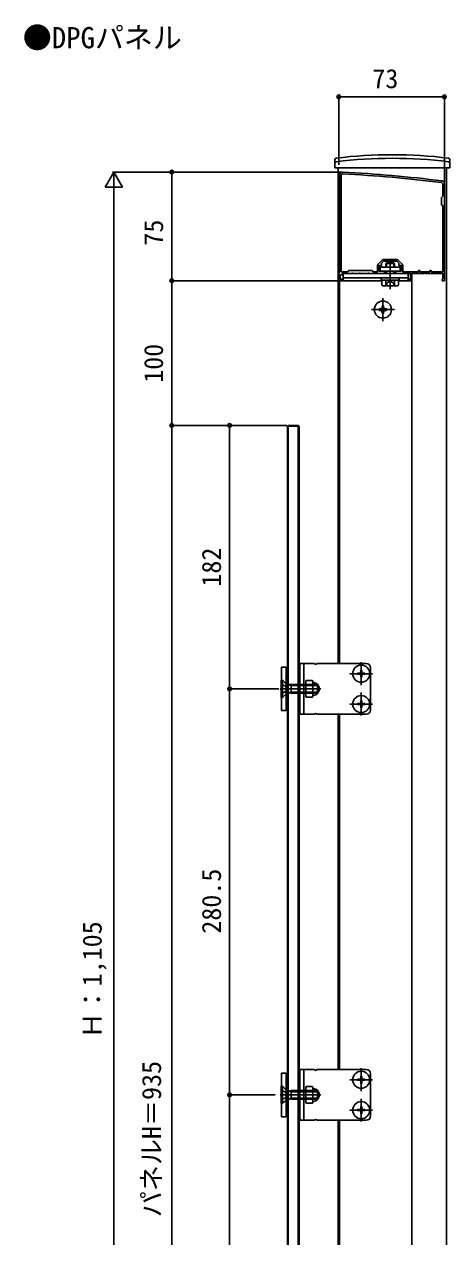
# Model space of a CAD drawing. Units: millimetres, scale not verified. Extents: x -1051 to 1050, y -1573 to 1564.
# Drawn here: x 48 to 342, y -961 to -124 of the extents above; entities that cross this region are included whole.
import ezdxf
from ezdxf.enums import TextEntityAlignment as Align

# ---------------------------------------------------------------- set-up
doc = ezdxf.new("R2010")
doc.units = ezdxf.units.MM
doc.header["$LTSCALE"] = 5
for name, color, linetype in [('0-1_USER1', 3, 'Continuous'), ('0-2_YKK_11', 7, 'Continuous'), ('0-3_YKK_12', 2, 'Continuous'), ('0-4_YKK_13', 4, 'Continuous'), ('0-5_YKK_D', 6, 'Continuous')]:
    doc.layers.add(name, color=color, linetype=linetype)
doc.styles.add('ＭＳ ゴシック', font='')
doc.styles.get('ＭＳ ゴシック').set_extended_font_data('MS Gothic')

msp = doc.modelspace()

# ---------------------------------------------------------------- linework, layer by layer
at = {"layer": '0-2_YKK_11'}
for p, q in [((295.789, -286.534), (292.965, -289.358)), ((305.601, -286.095), (296.85, -286.095)), ((309.486, -289.358), (306.662, -286.534))]:
    msp.add_line(p, q, dxfattribs=at)
for points in [[(266.225, -227.795), (266.225, -295.295), (265.725, -295.795), (265.725, -300.795), (268.225, -300.795), (268.225, -299.795), (266.725, -299.795), (266.725, -296.795), (268.225, -296.795), (268.225, -295.795), (274.767, -295.795), (274.95, -295.675), (275.5, -295.675), (275.684, -295.795), (279.767, -295.795), (279.95, -295.675), (280.5, -295.675), (280.684, -295.795), (285.767, -295.795), (285.95, -295.675), (286.5, -295.675), (286.684, -295.795), (297.225, -295.795), (297.225, -294.295), (293.725, -294.295), (293.725, -290.295), (295.225, -290.295), (295.225, -288.795), (296.725, -287.295), (300.767, -287.295), (300.95, -287.175), (301.5, -287.175), (301.684, -287.295), (305.725, -287.295), (307.225, -288.795), (307.225, -290.295), (308.725, -290.295), (308.725, -294.295), (305.225, -294.295), (305.225, -295.795)], [(267.425, -294.595), (267.425, -227.795), (268.268, -226.996)], [(305.225, -295.795), (315.225, -295.795), (315.225, -299.795), (314.225, -299.795), (314.225, -300.795), (316.225, -300.795), (316.225, -295.795), (324.767, -295.795), (324.95, -295.675), (325.5, -295.675), (325.684, -295.795), (337.725, -295.795), (337.725, -299.503), (337.475, -299.799), (337.225, -300.095), (337.225, -300.795), (338.725, -300.795), (338.725, -233.795)], [(336.823, -233.001), (337.525, -233.795), (337.525, -242.495), (336.725, -243.295), (336.725, -248.295), (337.525, -249.095), (337.525, -294.595), (329.625, -294.595), (329.625, -293.795), (328.725, -293.795), (328.725, -294.595), (321.725, -294.595), (321.725, -293.795), (320.825, -293.795), (320.825, -294.595), (309.925, -294.595), (309.925, -290.419)], [(292.525, -290.419), (292.525, -294.595), (289.525, -294.595), (288.725, -293.795), (272.725, -293.795), (271.925, -294.595), (267.425, -294.595)]]:
    msp.add_lwpolyline(points, dxfattribs=at)
for centre, radius, start, end in [((268.225, -227.795), 2, 86.9684, 180.00001), ((215.445, -1224.394), 999.996, 83.01993, 86.96841), ((215.445, -1224.394), 998.796, 83.01993, 86.96841), ((336.725, -233.795), 2, 0.00001, 83.01993), ((294.025, -290.419), 1.5, 134.99999, 179.99998), ((296.85, -287.595), 1.5, 90.00002, 135.00001), ((305.601, -287.595), 1.5, 44.99999, 89.99998), ((308.425, -290.419), 1.5, 0.00002, 45.00001)]:
    msp.add_arc(centre, radius, start, end, dxfattribs=at)
at = {"layer": '0-3_YKK_12'}
for p, q in [((265.225, -222.795), (265.225, -565.295)), ((340.225, -222.795), (340.225, -1490.795)), ((266.225, -300.795), (295.452, -300.795)), ((265.225, -600.295), (265.225, -845.795)), ((266.225, -845.795), (266.225, -600.295)), ((265.225, -880.795), (265.225, -1126.295)), ((266.225, -1126.295), (266.225, -880.795))]:
    msp.add_line(p, q, dxfattribs=at)
for points in [[(306.999, -300.795), (316.225, -300.795), (316.225, -1335.795), (266.225, -1335.795), (266.225, -1161.295)], [(266.225, -565.295), (266.225, -400.745), (266.225, -300.795)]]:
    msp.add_lwpolyline(points, dxfattribs=at)
at = {"layer": '0-4_YKK_13'}
for p, q in [((263.025, -219.795), (263.072, -217.128)), ((342.425, -219.795), (342.379, -217.128)), ((263.025, -219.795), (263.078, -222.795)), ((263.078, -222.795), (342.373, -222.795)), ((342.425, -219.795), (342.373, -222.795)), ((298.775, -288.395), (298.225, -288.945)), ((298.225, -288.945), (298.225, -290.395)), ((298.225, -288.945), (304.225, -288.945)), ((298.225, -290.395), (298.225, -291.395)), ((303.675, -288.395), (298.775, -288.395)), ((298.775, -290.395), (298.775, -288.395)), ((298.775, -291.395), (298.775, -290.395)), ((301.225, -287.091), (301.225, -306.572)), ((303.675, -288.395), (304.225, -288.945)), ((303.675, -290.395), (303.675, -288.395)), ((303.675, -291.395), (303.675, -290.395)), ((304.225, -290.395), (304.225, -288.945)), ((304.225, -291.395), (304.225, -290.395)), ((268.725, -295.795), (268.725, -300.795)), ((268.725, -295.795), (313.725, -295.795)), ((268.725, -298.795), (313.725, -298.795)), ((268.725, -300.795), (295.452, -300.795)), ((307.475, -298.795), (294.975, -298.795)), ((295.452, -300.395), (306.999, -300.395)), ((295.452, -300.395), (295.452, -303.948)), ((298.225, -294.295), (298.225, -295.795)), ((298.339, -300.395), (298.339, -303.948)), ((298.775, -295.795), (298.775, -294.295)), ((303.125, -302.039), (301.225, -301.029)), ((303.675, -295.795), (303.675, -294.295)), ((304.112, -300.395), (304.112, -303.948)), ((304.225, -295.795), (304.225, -294.295)), ((306.999, -300.395), (306.999, -303.948)), ((306.999, -300.795), (313.725, -300.795)), ((307.475, -300.395), (307.475, -298.795)), ((313.725, -295.795), (313.725, -300.795)), ((296.225, -304.395), (295.452, -303.948)), ((296.225, -304.395), (306.225, -304.395)), ((304.275, -304.397), (303.125, -302.039)), ((306.225, -304.395), (306.999, -303.948)), ((296.225, -328.695), (296.225, -312.895)), ((288.325, -320.795), (304.125, -320.795)), ((297.725, -321.295), (298.725, -321.295)), ((230.725, -400.795), (230.225, -401.295)), ((238.225, -401.295), (230.225, -401.295)), ((230.225, -401.295), (230.225, -1335.295)), ((230.725, -400.795), (230.725, -1335.795)), ((237.725, -400.795), (230.725, -400.795)), ((237.725, -1335.795), (237.725, -400.795)), ((237.725, -400.795), (238.225, -401.295)), ((238.225, -1335.295), (238.225, -401.295)), ((241.625, -600.295), (241.625, -565.295)), ((250.591, -565.295), (284.725, -565.295)), ((281.225, -564.395), (281.225, -580.195)), ((287.725, -568.295), (287.725, -597.295)), ((225.975, -588.795), (225.975, -576.795)), ((226.225, -576.295), (229.225, -579.295)), ((226.725, -588.795), (226.725, -576.795)), ((226.725, -576.795), (229.658, -579.727)), ((243.272, -577.021), (242.825, -577.795)), ((242.825, -587.795), (242.825, -577.795)), ((289.125, -572.295), (273.325, -572.295)), ((278.725, -571.945), (278.725, -572.645)), ((278.725, -571.945), (280.375, -571.945)), ((278.725, -572.645), (280.375, -572.645)), ((280.875, -569.795), (281.575, -569.795)), ((280.875, -569.795), (280.875, -571.445)), ((280.875, -573.145), (280.875, -574.795)), ((280.875, -574.795), (281.575, -574.795)), ((281.575, -569.795), (281.575, -571.445)), ((281.575, -573.145), (281.575, -574.795)), ((282.075, -571.945), (283.725, -571.945)), ((282.075, -572.645), (283.725, -572.645)), ((283.725, -571.945), (283.725, -572.645)), ((253.191, -582.795), (225.182, -582.795)), ((225.975, -579.445), (228.938, -580.89)), ((225.975, -586.145), (228.938, -584.7)), ((226.225, -589.295), (229.225, -586.295)), ((226.725, -588.795), (229.658, -585.862)), ((229.951, -582.795), (228.938, -580.89)), ((229.951, -582.795), (228.938, -584.7)), ((229.772, -579.828), (229.772, -585.762)), ((230.225, -579.795), (238.225, -579.795)), ((230.276, -580.056), (232.772, -580.545)), ((230.276, -585.533), (232.772, -585.045)), ((232.772, -579.795), (230.661, -580.069)), ((232.772, -585.795), (230.661, -585.521)), ((232.772, -579.795), (250.975, -579.795)), ((232.772, -580.545), (250.975, -580.545)), ((232.772, -585.045), (250.975, -585.045)), ((243.272, -579.908), (247.379, -579.908)), ((243.272, -585.681), (247.379, -585.681)), ((250.975, -585.795), (250.975, -579.795)), ((281.225, -585.395), (281.225, -601.195)), ((243.272, -588.568), (242.825, -587.795)), ((289.125, -593.295), (273.325, -593.295)), ((278.725, -592.945), (278.725, -593.645)), ((278.725, -592.945), (280.375, -592.945)), ((278.725, -593.645), (280.375, -593.645)), ((280.875, -590.795), (281.575, -590.795)), ((280.875, -590.795), (280.875, -592.445)), ((280.875, -594.145), (280.875, -595.795)), ((281.575, -590.795), (281.575, -592.445)), ((281.575, -594.145), (281.575, -595.795)), ((282.075, -592.945), (283.725, -592.945)), ((282.075, -593.645), (283.725, -593.645)), ((283.725, -592.945), (283.725, -593.645)), ((284.725, -600.295), (250.591, -600.295)), ((280.875, -595.795), (281.575, -595.795)), ((241.625, -880.795), (241.625, -845.795)), ((250.591, -845.795), (284.725, -845.795)), ((281.225, -844.895), (281.225, -860.695)), ((289.125, -852.795), (273.325, -852.795)), ((278.725, -852.445), (278.725, -853.145)), ((278.725, -852.445), (280.375, -852.445)), ((278.725, -853.145), (280.375, -853.145)), ((280.875, -850.295), (281.575, -850.295)), ((280.875, -850.295), (280.875, -851.945)), ((280.875, -853.645), (280.875, -855.295)), ((281.575, -850.295), (281.575, -851.945)), ((281.575, -853.645), (281.575, -855.295)), ((282.075, -852.445), (283.725, -852.445)), ((282.075, -853.145), (283.725, -853.145)), ((283.725, -852.445), (283.725, -853.145)), ((287.725, -848.795), (287.725, -877.795)), ((225.975, -869.295), (225.975, -857.295)), ((225.975, -859.945), (228.938, -861.39)), ((226.225, -856.795), (229.225, -859.795)), ((226.725, -869.295), (226.725, -857.295)), ((226.725, -857.295), (229.658, -860.227)), ((229.951, -863.295), (228.938, -861.39)), ((229.772, -860.328), (229.772, -866.262)), ((230.276, -860.556), (232.772, -861.045)), ((232.772, -860.295), (230.661, -860.569)), ((232.772, -860.295), (250.975, -860.295)), ((232.772, -861.045), (250.975, -861.045)), ((243.272, -857.521), (242.825, -858.295)), ((242.825, -868.295), (242.825, -858.295)), ((243.272, -860.408), (247.379, -860.408)), ((250.975, -866.295), (250.975, -860.295)), ((280.875, -855.295), (281.575, -855.295)), ((253.191, -863.295), (225.182, -863.295)), ((225.975, -866.645), (228.938, -865.2)), ((226.225, -869.795), (229.225, -866.795)), ((226.725, -869.295), (229.658, -866.362)), ((229.951, -863.295), (228.938, -865.2)), ((230.276, -866.033), (232.772, -865.545)), ((232.772, -866.295), (230.661, -866.021)), ((232.772, -865.545), (250.975, -865.545)), ((243.272, -869.068), (242.825, -868.295)), ((243.272, -866.181), (247.379, -866.181)), ((281.225, -865.895), (281.225, -881.695)), ((289.125, -873.795), (273.325, -873.795)), ((278.725, -873.445), (278.725, -874.145)), ((278.725, -873.445), (280.375, -873.445)), ((278.725, -874.145), (280.375, -874.145)), ((280.875, -871.295), (281.575, -871.295)), ((280.875, -871.295), (280.875, -872.945)), ((280.875, -874.645), (280.875, -876.295)), ((280.875, -876.295), (281.575, -876.295)), ((281.575, -871.295), (281.575, -872.945)), ((281.575, -874.645), (281.575, -876.295)), ((282.075, -873.445), (283.725, -873.445)), ((282.075, -874.145), (283.725, -874.145)), ((283.725, -873.445), (283.725, -874.145)), ((284.725, -880.795), (250.591, -880.795))]:
    msp.add_line(p, q, dxfattribs=at)
for points in [[(294.225, -291.395), (308.225, -291.395), (308.225, -294.295), (294.225, -294.295)], [(226.225, -567.795), (226.225, -597.795), (229.225, -597.795), (229.225, -567.795)], [(229.225, -570.295), (229.225, -595.295), (230.225, -595.295), (230.225, -570.295)], [(238.225, -595.295), (238.725, -595.295), (238.725, -570.295), (238.225, -570.295)], [(226.225, -848.295), (226.225, -878.295), (229.225, -878.295), (229.225, -848.295)], [(229.225, -850.795), (229.225, -875.795), (230.225, -875.795), (230.225, -850.795)], [(238.225, -875.795), (238.725, -875.795), (238.725, -850.795), (238.225, -850.795)]]:
    msp.add_lwpolyline(points, close=True, dxfattribs=at)
for points in [[(294.975, -298.795), (294.975, -300.395), (307.475, -300.395)], [(298.175, -304.397), (299.325, -302.039), (301.225, -301.029)], [(294.725, -320.295), (293.725, -320.295), (293.725, -321.295), (294.725, -321.295)], [(296.725, -319.295), (296.725, -318.295), (295.725, -318.295), (295.725, -319.295)], [(295.725, -322.295), (295.725, -323.295), (296.725, -323.295), (296.725, -322.295)], [(298.725, -321.295), (298.725, -320.295), (297.725, -320.295)], [(248.859, -600.295), (238.725, -600.295), (238.725, -565.295), (248.859, -565.295)], [(225.975, -576.795), (226.225, -576.795), (226.725, -576.795)], [(243.272, -577.021), (247.379, -577.021), (247.825, -577.795)], [(243.272, -588.568), (247.379, -588.568), (247.825, -587.795), (247.825, -577.795)], [(232.772, -579.795), (232.772, -585.795), (250.975, -585.795)], [(225.975, -588.795), (226.225, -588.795), (226.725, -588.795)], [(248.859, -880.795), (238.725, -880.795), (238.725, -845.795), (248.859, -845.795)], [(225.975, -857.295), (226.225, -857.295), (226.725, -857.295)], [(232.772, -860.295), (232.772, -866.295), (250.975, -866.295)], [(243.272, -857.521), (247.379, -857.521), (247.825, -858.295)], [(243.272, -869.068), (247.379, -869.068), (247.825, -868.295), (247.825, -858.295)], [(225.975, -869.295), (226.225, -869.295), (226.725, -869.295)]]:
    msp.add_lwpolyline(points, dxfattribs=at)
for centre in [(296.225, -320.795), (281.225, -572.295), (281.225, -593.295), (281.225, -852.795), (281.225, -873.795)]:
    msp.add_circle(centre, 5.9, dxfattribs=at)
for centre, radius, start, end in [((264.072, -217.145), 1, 96.9597, 179), ((302.725, -533.795), 317.528, 82.97773, 97.02227), ((302.725, -533.795), 320, 83.0403, 96.9597), ((341.379, -217.145), 1, 1, 83.0403), ((264.028, -219.641), 1, 97.02227, 179), ((341.422, -219.641), 1, 1, 82.97773), ((296.895, -301.839), 2.556, 235.61575, 304.38425), ((301.225, -294.841), 9.553, 252.41205, 287.58795), ((305.555, -301.839), 2.556, 235.61575, 304.38425), ((294.725, -319.295), 1, 270, 0), ((294.725, -322.295), 1, 0, 90), ((297.725, -319.295), 1, 180, 270), ((297.725, -322.295), 1, 90, 180), ((249.725, -564.795), 1, 210, 330), ((284.725, -568.295), 3, 0, 90), ((245.381, -578.465), 2.556, 145.61575, 214.38425), ((245.269, -578.465), 2.556, 325.61575, 34.38425), ((248.325, -577.82), 0.5, 180, 264.26083), ((280.375, -571.445), 0.5, 270, 0), ((280.375, -573.145), 0.5, 0, 90), ((282.075, -571.445), 0.5, 180, 270), ((282.075, -573.145), 0.5, 90, 180), ((230.506, -578.879), 1.2, 225, 277.39547), ((230.506, -586.711), 1.2, 82.60453, 135), ((245.381, -587.125), 2.556, 145.61575, 214.38425), ((252.379, -582.795), 9.553, 162.41205, 197.58795), ((245.269, -587.125), 2.556, 325.61575, 34.38425), ((238.272, -582.795), 9.553, 342.41205, 17.58795), ((247.825, -582.795), 4.5, 275.73917, 84.26083), ((248.325, -587.77), 0.5, 95.73917, 180), ((280.375, -592.445), 0.5, 270, 0), ((280.375, -594.145), 0.5, 0, 90), ((282.075, -592.445), 0.5, 180, 270), ((282.075, -594.145), 0.5, 90, 180), ((249.725, -600.795), 1, 30, 150), ((284.725, -597.295), 3, 270, 0), ((249.725, -845.295), 1, 210, 330), ((284.725, -848.795), 3, 0, 90), ((280.375, -851.945), 0.5, 270, 0), ((280.375, -853.645), 0.5, 0, 90), ((282.075, -851.945), 0.5, 180, 270), ((282.075, -853.645), 0.5, 90, 180), ((230.506, -859.379), 1.2, 225, 277.39547), ((245.381, -858.965), 2.556, 145.61575, 214.38425), ((252.379, -863.295), 9.553, 162.41205, 197.58795), ((245.269, -858.965), 2.556, 325.61575, 34.38425), ((238.272, -863.295), 9.553, 342.41205, 17.58795), ((248.325, -858.32), 0.5, 180, 264.26083), ((247.825, -863.295), 4.5, 275.73917, 84.26083), ((230.506, -867.211), 1.2, 82.60453, 135), ((245.381, -867.625), 2.556, 145.61575, 214.38425), ((245.269, -867.625), 2.556, 325.61575, 34.38425), ((248.325, -868.27), 0.5, 95.73917, 180), ((280.375, -872.945), 0.5, 270, 0), ((280.375, -874.645), 0.5, 0, 90), ((282.075, -872.945), 0.5, 180, 270), ((282.075, -874.645), 0.5, 90, 180), ((284.725, -877.795), 3, 270, 0), ((249.725, -881.295), 1, 30, 150)]:
    msp.add_arc(centre, radius, start, end, dxfattribs=at)
at = {"layer": '0-5_YKK_D'}
for p, q in [((265.725, -220.795), (265.725, -172.795)), ((265.725, -173.795), (338.725, -173.795)), ((338.725, -232.795), (338.725, -172.795)), ((110.225, -225.795), (104.225, -236.187)), ((267.225, -225.795), (109.225, -225.795)), ((110.225, -225.795), (116.225, -236.187)), ((110.225, -225.795), (110.225, -246.579)), ((267.225, -225.795), (149.225, -225.795)), ((150.225, -300.795), (150.225, -225.795)), ((104.225, -236.187), (116.225, -236.187)), ((110.225, -1318.795), (110.225, -237.795)), ((265.025, -300.795), (149.225, -300.795)), ((265.025, -300.795), (149.225, -300.795)), ((150.225, -300.795), (150.225, -400.795)), ((229.725, -400.795), (149.225, -400.795)), ((229.725, -400.795), (149.225, -400.795)), ((150.225, -400.795), (150.225, -1335.795)), ((229.725, -400.795), (189.225, -400.795)), ((190.225, -400.795), (190.225, -582.795)), ((224.182, -582.795), (189.225, -582.795)), ((224.182, -582.795), (189.225, -582.795)), ((190.225, -582.795), (190.225, -863.295)), ((221.725, -863.295), (189.225, -863.295)), ((221.725, -863.295), (189.225, -863.295)), ((190.225, -863.295), (190.225, -1143.795))]:
    msp.add_line(p, q, dxfattribs=at)
for centre in [(265.725, -173.795), (338.725, -173.795), (150.225, -225.795), (150.225, -300.795), (150.225, -300.795), (150.225, -400.795), (150.225, -400.795), (190.225, -400.795), (190.225, -582.795), (190.225, -582.795), (190.225, -863.295), (190.225, -863.295)]:
    msp.add_circle(centre, 1.275, dxfattribs=at)

# ---------------------------------------------------------------- texts
at = {"layer": '0-1_USER1', "style": 'ＭＳ ゴシック'}
msp.add_text('●DPGパネル', height=14.66, dxfattribs=at).set_placement((47.273, -144.655), align=Align.BOTTOM_LEFT)
at = {"layer": '0-5_YKK_D', "style": 'ＭＳ ゴシック'}
msp.add_text('73', height=13.2, dxfattribs=at).set_placement((288.93, -171.795), align=Align.BOTTOM_LEFT)
for s, p in [('75', (148.225, -276.59)), ('100', (148.225, -371.352)), ('182', (188.225, -512.147)), ('280.5', (188.225, -751.886)), ('Ｈ：1,105', (105.771, -824.266)), ('パネルH＝935', (146.794, -947.761))]:
    msp.add_text(s, height=13.2, rotation=90, dxfattribs=at).set_placement(p, align=Align.BOTTOM_LEFT)

doc.saveas('drawing.dxf')
